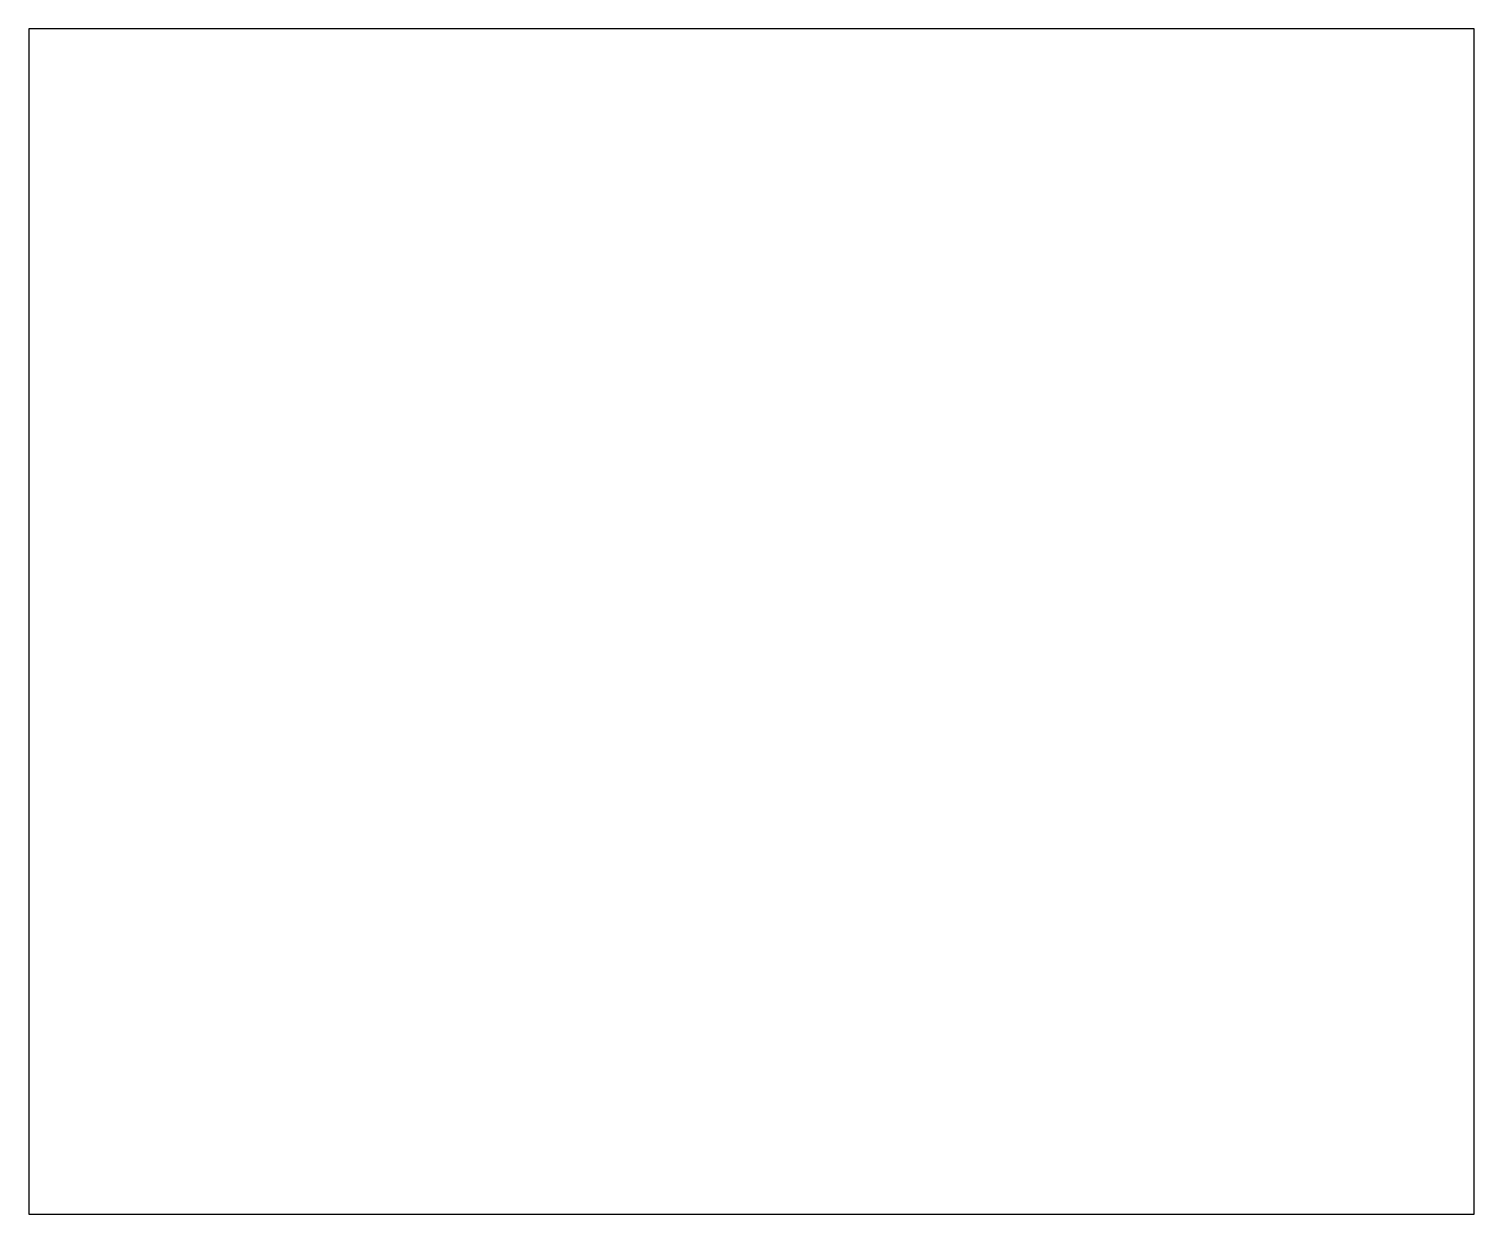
# Model space of a CAD drawing. Extents: x 0 to 300, y 0 to 246.
import ezdxf

# ---------------------------------------------------------------- set-up
doc = ezdxf.new("R2010")
doc.units = 0
doc.header["$MEASUREMENT"] = 0
doc.layers.get('0').update_dxf_attribs({"linetype": 'CONTINUOUS'})

msp = doc.modelspace()

# ---------------------------------------------------------------- linework, layer by layer
for p, q in [((300, 246), (0, 246)), ((0, 246), (0, 0)), ((300, 0), (300, 246)), ((0, 0), (300, 0))]:
    msp.add_line(p, q)

doc.saveas('drawing.dxf')
